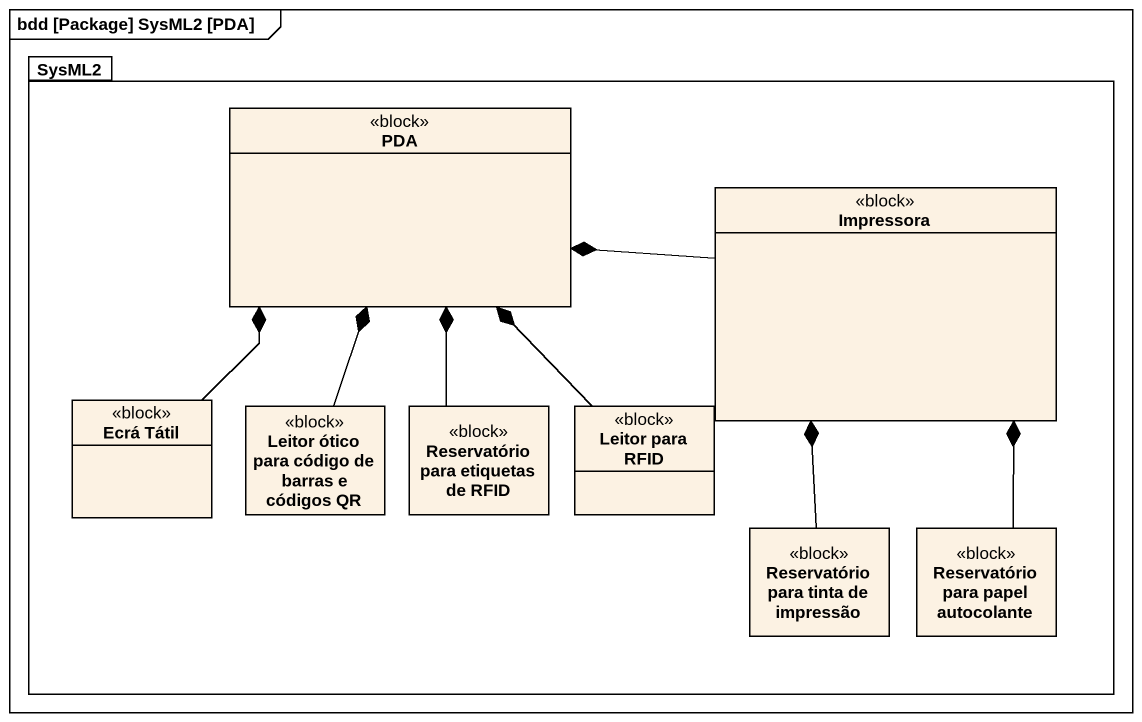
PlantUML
@startuml
mainframe bdd [Package] SysML2 [PDA]
hide circle
hide empty members
package SysML2 {
  class PDA <<block>>
  class Impressora <<block>>
  class "Ecrá Tátil" as Ecrá_Tátil <<block>>
  class "Leitor ótico para código de barras e códigos QR" as Leitor_ótico_para_código_de <<block>>
  class "Reservatório para etiquetas de RFID" as Reservatório_para_etiquetas <<block>>
  class "Leitor para RFID" as Leitor_para_RFID <<block>>
  class "Reservatório para tinta de impressão" as Reservatório_para_tinta_de <<block>>
  class "Reservatório para papel autocolante" as Reservatório_para_papel <<block>>
}
Impressora -left-* PDA
Ecrá_Tátil -up-* PDA
Leitor_ótico_para_código_de -up-* PDA
Reservatório_para_etiquetas -up-* PDA
Leitor_para_RFID -up-* PDA
Reservatório_para_tinta_de -up-* Impressora
Reservatório_para_papel -up-* Impressora
@enduml
